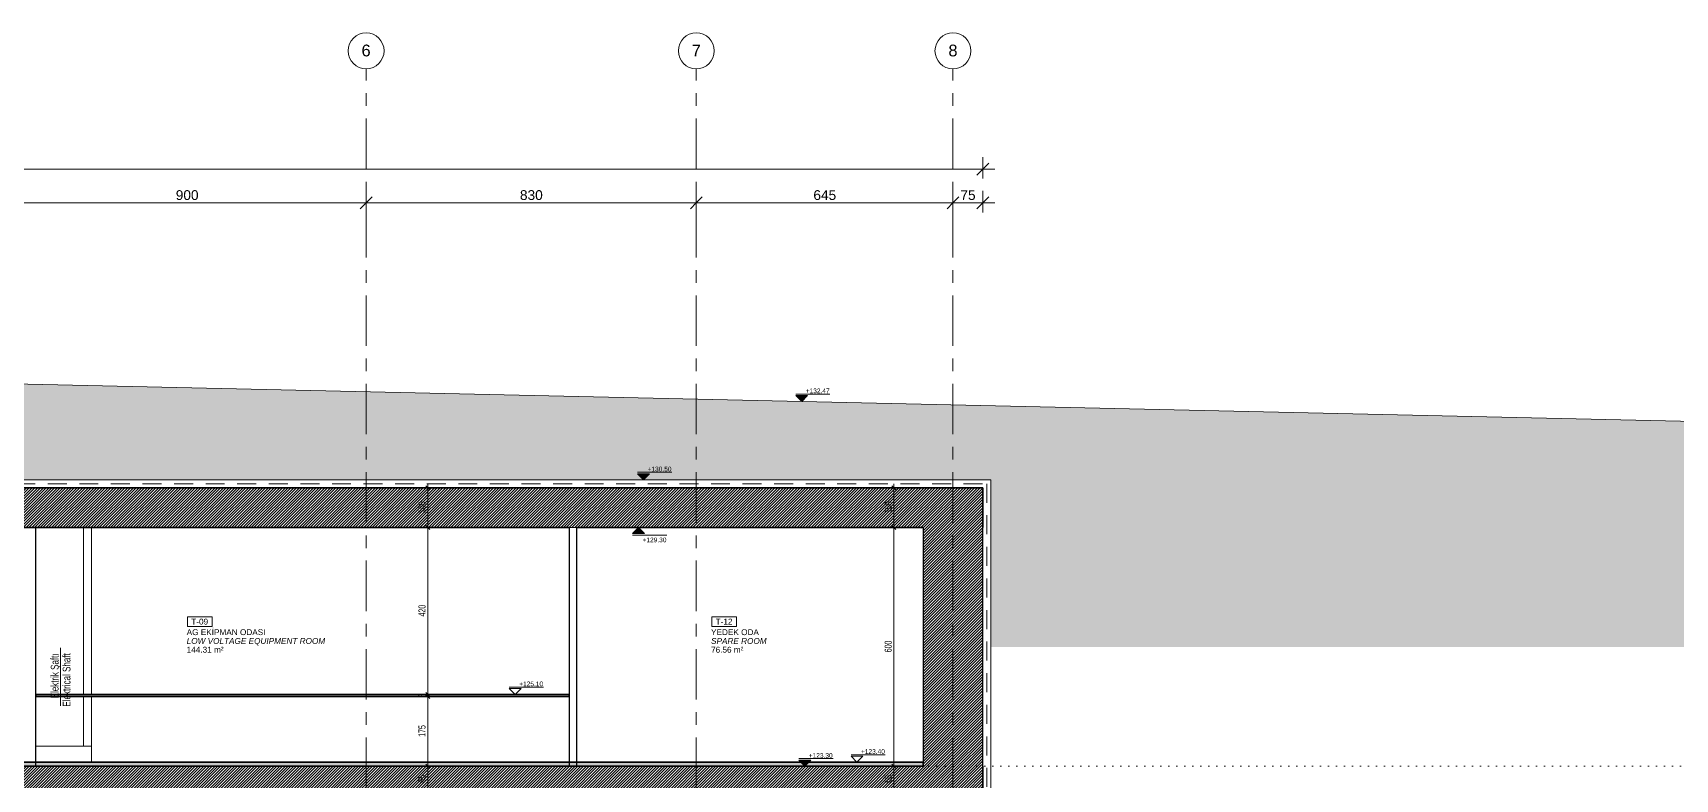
# Model space of a CAD drawing. Header units: centimetres. Extents: x -15511 to 6948, y 9649 to 14173.
# Drawn here: x -3049 to 1078, y 12298 to 14173 of the extents above; entities that cross this region are included whole.
import ezdxf

# ---------------------------------------------------------------- set-up
doc = ezdxf.new("R2010")
doc.units = ezdxf.units.CM
doc.header["$LTSCALE"] = 200
for name, pattern in [('Dot 1mm', [0.1, 0, -0.1]), ('Grid Line 1_4_', [1.11125, 0.635, -0.15875, 0.15875, -0.15875]), ('Overhead', [0.396875, 0.238125, -0.15875])]:
    doc.linetypes.add(name, pattern=pattern)
for name, color, linetype, lineweight in [('A-ANNO-DIMS', 211, 'Continuous', 9), ('A-ANNO-DIMS-100', 211, 'Continuous', 9), ('A-ANNO-NOTE', 131, 'Continuous', 9), ('A-AREA-IDEN', 2, 'Continuous', 9), ('A-DETL', 90, 'Continuous', 9), ('A-DETL-GENF', 92, 'Continuous', 9), ('A-DETL-THIN', 151, 'Continuous', 9), ('A-FLOR', 192, 'Continuous', 9), ('A-FLOR-LEVL', 51, 'Continuous', 9), ('A-FLOR-OVHD', 1, 'Overhead', 9), ('A-FLOR-PATT', 8, 'Continuous', 35), ('A-WALL', 113, 'Continuous', 9), ('A-WALL-PATT', 111, 'Continuous', 25), ('G-ANNO-DIMS', 111, 'Continuous', 9), ('S-GRID', 1, 'Continuous', 9), ('S-GRID-IDEN', 1, 'Continuous', 9)]:
    doc.layers.add(name, color=color, linetype=linetype, lineweight=lineweight)
doc.styles.add('Arial_1', font='arial.ttf', dxfattribs={"height": 29.505988})
doc.styles.add('Arial_2', font='arial.ttf', dxfattribs={"height": 14.752994})
doc.styles.add('Arial_3', font='arial.ttf', dxfattribs={"height": 24.588323})
doc.styles.add('Arial_4', font='arial.ttf', dxfattribs={"height": 11.802395})
doc.styles.add('Arial_I', font='ariali.ttf', dxfattribs={"height": 14.752994})
doc.styles.add('Swis721 LtCn BT', font='swisscl.ttf', dxfattribs={"width": 0.8, "height": 17.639445})
doc.styles.add('Swis721 LtCn BT_1', font='swisscl.ttf', dxfattribs={"height": 19.599384})
doc.styles.add('Swis721 LtCn BT_I', font='swisscli.ttf', dxfattribs={"height": 19.599384})
doc.dimstyles.new('IUAS_DIMENSION_AXIS', dxfattribs={"dimscale": 30.48, "dimtxt": 25, "dimasz": 0.984252, "dimexe": 0.984252, "dimexo": 0.0625, "dimgap": 0, "dimtad": 1, "dimdec": 0, "dimzin": 0, "dimdsep": 46, "dimtxsty": 'Arial_3', "dimblk1": 'OBLIQUE', "dimblk2": 'OBLIQUE', "dimsah": 1, "dimcen": 0.09, "dimdle": 0.984252, "dimazin": 0, "dimtfac": 1, "dimtdec": 4, "dimtix": 1, "dimtmove": 0, "dimatfit": 3, "dimfxl": 0.787402, "dimfxlon": 1, "dimtvp": 1, "dimtolj": 1, "dimtzin": 0, "dimarcsym": 2})
doc.dimstyles.new('IUAS_DIMENSION_INSIDE_100', dxfattribs={"dimscale": 30.48, "dimtxt": 18, "dimasz": 0.328084, "dimexe": 0.328084, "dimexo": 0.0625, "dimgap": 0, "dimtad": 1, "dimdec": 0, "dimdsep": 46, "dimtxsty": 'Swis721 LtCn BT', "dimblk1": 'OBLIQUE', "dimblk2": 'OBLIQUE', "dimsah": 1, "dimcen": 0.09, "dimdle": 0.328084, "dimazin": 0, "dimtfac": 1, "dimtdec": 4, "dimtix": 1, "dimtmove": 0, "dimatfit": 3, "dimfxl": 0.656168, "dimfxlon": 1, "dimtvp": 1, "dimtolj": 1, "dimtzin": 0, "dimarcsym": 2})
pattern_1 = [(45, (-4285.505, 12015), (-3.535534, 3.535534), [])]

# ---------------------------------------------------------------- blocks, each defined once
blk = doc.blocks.new('Grid - IUAS_A_GRID_HEAD_4_5MM-1313285-A')
at = {"layer": 'S-GRID-IDEN'}
blk.add_circle((-11012, 9694.6), 45.2, dxfattribs=at)
blk = doc.blocks.new('IUAS_A_ROOM_100S - No_İsmi_Alan-1315501-A')
at = {"layer": 'A-AREA-IDEN'}
for p, q in [((-5449.6, 12705.4), (-5449.6, 12681)), ((-5449.6, 12705.4), (-5387.6, 12705.4)), ((-5449.6, 12681), (-5387.6, 12681)), ((-5387.6, 12705.4), (-5387.6, 12681))]:
    blk.add_line(p, q, dxfattribs=at)
blk = doc.blocks.new('DIMBLOCK6-A')
at = {"layer": 'A-ANNO-DIMS-100', "transparency": 16777216}
for p, q in [((-3112, 13745.9), (-3127, 13730.9)), ((-3112, 13769.9), (-3112, 13715.9)), ((-3112, 13745.9), (-3112, 13769.9)), ((-3112, 13745.9), (-3097, 13760.9)), ((-3112, 13745.9), (-2212, 13745.9)), ((-2212, 13745.9), (-2227, 13730.9)), ((-2212, 13769.9), (-2212, 13715.9)), ((-2212, 13745.9), (-2212, 13769.9)), ((-2212, 13745.9), (-2197, 13760.9))]:
    blk.add_line(p, q, dxfattribs=at)
at = {"layer": 'A-ANNO-DIMS-100', "color": 0, "transparency": 16777216, "insert": (-2690.3, 13777.8), "char_height": 24.59, "width": 67.846, "attachment_point": 1, "line_spacing_factor": 0.938532, "style": 'Arial_3'}
blk.add_mtext('900', dxfattribs=at)
blk = doc.blocks.new('_Oblique')
at = {"color": 0, "linetype": 'ByBlock', "lineweight": -2}
blk.add_line((-0.5, -0.5), (0.5, 0.5), dxfattribs=at)
blk = doc.blocks.new('DIMBLOCK7-A')
at = {"layer": 'A-ANNO-DIMS-100', "transparency": 16777216}
for p, q in [((-2212, 13745.9), (-2227, 13730.9)), ((-2212, 13769.9), (-2212, 13715.9)), ((-2212, 13745.9), (-2212, 13769.9)), ((-2212, 13745.9), (-2197, 13760.9)), ((-2212, 13745.9), (-1382, 13745.9)), ((-1382, 13745.9), (-1397, 13730.9)), ((-1382, 13769.9), (-1382, 13715.9)), ((-1382, 13745.9), (-1382, 13769.9)), ((-1382, 13745.9), (-1367, 13760.9))]:
    blk.add_line(p, q, dxfattribs=at)
at = {"layer": 'A-ANNO-DIMS-100', "color": 0, "transparency": 16777216, "insert": (-1825.3, 13777.8), "char_height": 24.59, "width": 67.846, "attachment_point": 1, "line_spacing_factor": 0.938532, "style": 'Arial_3'}
blk.add_mtext('830', dxfattribs=at)
blk = doc.blocks.new('DIMBLOCK8-A')
at = {"layer": 'A-ANNO-DIMS-100', "transparency": 16777216}
for p, q in [((-1382, 13745.9), (-1397, 13730.9)), ((-1382, 13769.9), (-1382, 13715.9)), ((-1382, 13745.9), (-1382, 13769.9)), ((-1382, 13745.9), (-1367, 13760.9)), ((-1382, 13745.9), (-737, 13745.9)), ((-737, 13745.9), (-752, 13730.9)), ((-737, 13769.9), (-737, 13715.9)), ((-737, 13745.9), (-737, 13769.9)), ((-737, 13745.9), (-722, 13760.9))]:
    blk.add_line(p, q, dxfattribs=at)
at = {"layer": 'A-ANNO-DIMS-100', "color": 0, "transparency": 16777216, "insert": (-1087.8, 13777.8), "char_height": 24.59, "width": 67.846, "attachment_point": 1, "line_spacing_factor": 0.938532, "style": 'Arial_3'}
blk.add_mtext('645', dxfattribs=at)
blk = doc.blocks.new('DIMBLOCK9-A')
at = {"layer": 'A-ANNO-DIMS-100', "transparency": 16777216}
for p, q in [((-737, 13745.9), (-752, 13730.9)), ((-737, 13769.9), (-737, 13715.9)), ((-737, 13745.9), (-737, 13769.9)), ((-737, 13745.9), (-722, 13760.9)), ((-737, 13745.9), (-632, 13745.9)), ((-662, 13745.9), (-677, 13730.9)), ((-662, 13721.9), (-662, 13775.9)), ((-662, 13745.9), (-647, 13760.9)), ((-662, 13745.9), (-662, 13721.9))]:
    blk.add_line(p, q, dxfattribs=at)
at = {"layer": 'A-ANNO-DIMS-100', "color": 0, "transparency": 16777216, "insert": (-718.3, 13777.8), "char_height": 24.59, "width": 45.231, "attachment_point": 1, "line_spacing_factor": 0.938532, "style": 'Arial_3'}
blk.add_mtext('75', dxfattribs=at)
blk = doc.blocks.new('DIMBLOCK10-A')
at = {"layer": 'A-ANNO-DIMS-100', "transparency": 16777216}
for p, q in [((-6842, 13830.9), (-632, 13830.9)), ((-6812, 13830.9), (-6827, 13815.9)), ((-6812, 13806.9), (-6812, 13860.9)), ((-6812, 13830.9), (-6797, 13845.9)), ((-6812, 13830.9), (-6812, 13806.9)), ((-662, 13830.9), (-677, 13815.9)), ((-662, 13806.9), (-662, 13860.9)), ((-662, 13830.9), (-647, 13845.9)), ((-662, 13830.9), (-662, 13806.9))]:
    blk.add_line(p, q, dxfattribs=at)
at = {"layer": 'A-ANNO-DIMS-100', "color": 0, "transparency": 16777216, "insert": (-3774.7, 13862.8), "char_height": 24.59, "width": 90.462, "attachment_point": 1, "line_spacing_factor": 0.938532, "style": 'Arial_3'}
blk.add_mtext('6150', dxfattribs=at)
blk = doc.blocks.new('Spot Elevations - IUAS_A_SECTION_FLOOR_CONCRETE-1317280-A')
at = {"layer": 'G-ANNO-DIMS'}
blk.add_hatch(color=256, dxfattribs=at).paths.add_polyline_path([(-6011.9, 11645), (-6026.9, 11630), (-6041.9, 11645)], flags=0)
for p, q in [((-6041.9, 11649), (-5955.8, 11649)), ((-6041.9, 11645), (-6011.9, 11645)), ((-6026.9, 11630), (-6041.9, 11645)), ((-6011.9, 11645), (-6041.9, 11645)), ((-6041.9, 11645), (-6026.9, 11630)), ((-6011.9, 11645), (-6026.9, 11630)), ((-6026.9, 11630), (-6011.9, 11645))]:
    blk.add_line(p, q, dxfattribs=at)
blk = doc.blocks.new('DIMBLOCK50-A')
at = {"layer": 'A-ANNO-DIMS-100', "transparency": 16777216}
for p, q in [((-2036.9, 13030), (-2066.9, 13030)), ((-2056.9, 13030), (-2061.9, 13035)), ((-2056.9, 13040), (-2056.9, 12930)), ((-2056.9, 13030), (-2051.9, 13025)), ((-2056.9, 13030), (-2036.9, 13030)), ((-2036.9, 12930), (-2066.9, 12930)), ((-2056.9, 12930), (-2061.9, 12935)), ((-2056.9, 12930), (-2051.9, 12925)), ((-2056.9, 12930), (-2036.9, 12930))]:
    blk.add_line(p, q, dxfattribs=at)
at = {"layer": 'A-ANNO-DIMS-100', "color": 0, "transparency": 16777216, "insert": (-2080.3, 12966.3), "char_height": 17.64, "width": 32.914, "attachment_point": 1, "rotation": 90, "line_spacing_factor": 0.971848, "style": 'Swis721 LtCn BT'}
blk.add_mtext('100', dxfattribs=at)
blk = doc.blocks.new('DIMBLOCK51-A')
at = {"layer": 'A-ANNO-DIMS-100', "transparency": 16777216}
for p, q in [((-2036.9, 12930), (-2066.9, 12930)), ((-2056.9, 12930), (-2061.9, 12935)), ((-2056.9, 12930), (-2056.9, 12510)), ((-2056.9, 12930), (-2051.9, 12925)), ((-2056.9, 12930), (-2036.9, 12930)), ((-2036.9, 12510), (-2066.9, 12510)), ((-2056.9, 12510), (-2061.9, 12515)), ((-2056.9, 12510), (-2051.9, 12505)), ((-2056.9, 12510), (-2036.9, 12510))]:
    blk.add_line(p, q, dxfattribs=at)
at = {"layer": 'A-ANNO-DIMS-100', "color": 0, "transparency": 16777216, "insert": (-2080.3, 12706.3), "char_height": 17.64, "width": 32.914, "attachment_point": 1, "rotation": 90, "line_spacing_factor": 0.971848, "style": 'Swis721 LtCn BT'}
blk.add_mtext('420', dxfattribs=at)
blk = doc.blocks.new('DIMBLOCK52-A')
at = {"layer": 'A-ANNO-DIMS-100', "transparency": 16777216}
for p, q in [((-2036.9, 12510), (-2066.9, 12510)), ((-2056.9, 12510), (-2061.9, 12515)), ((-2056.9, 12505), (-2061.9, 12510)), ((-2056.9, 12510), (-2056.9, 12505)), ((-2056.9, 12510), (-2051.9, 12505)), ((-2056.9, 12510), (-2036.9, 12510)), ((-2036.9, 12505), (-2066.9, 12505)), ((-2056.9, 12505), (-2051.9, 12500)), ((-2056.9, 12505), (-2036.9, 12505))]:
    blk.add_line(p, q, dxfattribs=at)
at = {"layer": 'A-ANNO-DIMS-100', "color": 0, "transparency": 16777216, "insert": (-2080.3, 12502.9), "char_height": 17.639, "width": 10.971, "attachment_point": 1, "rotation": 90, "line_spacing_factor": 0.971848, "style": 'Swis721 LtCn BT'}
blk.add_mtext('\\fSwis721 LtCn BT|b0|i0|c162|p34|;\\W.8;5', dxfattribs=at)
blk = doc.blocks.new('DIMBLOCK53-A')
at = {"layer": 'A-ANNO-DIMS-100', "transparency": 16777216}
for p, q in [((-2056.9, 12505), (-2061.9, 12510)), ((-2036.9, 12505), (-2066.9, 12505)), ((-2056.9, 12505), (-2056.9, 12330)), ((-2056.9, 12505), (-2051.9, 12500)), ((-2056.9, 12505), (-2036.9, 12505)), ((-2036.9, 12330), (-2066.9, 12330)), ((-2056.9, 12330), (-2061.9, 12335)), ((-2056.9, 12330), (-2051.9, 12325)), ((-2056.9, 12330), (-2036.9, 12330))]:
    blk.add_line(p, q, dxfattribs=at)
at = {"layer": 'A-ANNO-DIMS-100', "color": 0, "transparency": 16777216, "insert": (-2080.3, 12403.8), "char_height": 17.64, "width": 32.914, "attachment_point": 1, "rotation": 90, "line_spacing_factor": 0.971848, "style": 'Swis721 LtCn BT'}
blk.add_mtext('175', dxfattribs=at)
blk = doc.blocks.new('DIMBLOCK54-A')
at = {"layer": 'A-ANNO-DIMS-100', "transparency": 16777216}
for p, q in [((-2036.9, 12330), (-2066.9, 12330)), ((-2056.9, 12330), (-2061.9, 12335)), ((-2056.9, 12330), (-2056.9, 12265)), ((-2056.9, 12330), (-2051.9, 12325)), ((-2056.9, 12330), (-2036.9, 12330)), ((-2036.9, 12265), (-2066.9, 12265)), ((-2056.9, 12265), (-2061.9, 12270)), ((-2056.9, 12265), (-2051.9, 12260)), ((-2056.9, 12265), (-2036.9, 12265))]:
    blk.add_line(p, q, dxfattribs=at)
at = {"layer": 'A-ANNO-DIMS-100', "color": 0, "transparency": 16777216, "insert": (-2080.3, 12288.4), "char_height": 17.64, "width": 21.943, "attachment_point": 1, "rotation": 90, "line_spacing_factor": 0.971848, "style": 'Swis721 LtCn BT'}
blk.add_mtext('65', dxfattribs=at)
blk = doc.blocks.new('DIMBLOCK61-A')
at = {"layer": 'A-ANNO-DIMS-100', "transparency": 16777216}
for p, q in [((-865.3, 13030), (-895.3, 13030)), ((-885.3, 13030), (-890.3, 13035)), ((-885.3, 13040), (-885.3, 12930)), ((-885.3, 13030), (-880.3, 13025)), ((-885.3, 13030), (-865.3, 13030)), ((-865.3, 12930), (-895.3, 12930)), ((-885.3, 12930), (-890.3, 12935)), ((-885.3, 12930), (-880.3, 12925)), ((-885.3, 12930), (-865.3, 12930))]:
    blk.add_line(p, q, dxfattribs=at)
at = {"layer": 'A-ANNO-DIMS-100', "color": 0, "transparency": 16777216, "insert": (-908.7, 12966.3), "char_height": 17.64, "width": 32.914, "attachment_point": 1, "rotation": 90, "line_spacing_factor": 0.971848, "style": 'Swis721 LtCn BT'}
blk.add_mtext('100', dxfattribs=at)
blk = doc.blocks.new('DIMBLOCK62-A')
at = {"layer": 'A-ANNO-DIMS-100', "transparency": 16777216}
for p, q in [((-865.3, 12930), (-895.3, 12930)), ((-885.3, 12930), (-890.3, 12935)), ((-885.3, 12930), (-885.3, 12330)), ((-885.3, 12930), (-880.3, 12925)), ((-885.3, 12930), (-865.3, 12930)), ((-865.3, 12330), (-895.3, 12330)), ((-885.3, 12330), (-890.3, 12335)), ((-885.3, 12330), (-880.3, 12325)), ((-885.3, 12330), (-865.3, 12330))]:
    blk.add_line(p, q, dxfattribs=at)
at = {"layer": 'A-ANNO-DIMS-100', "color": 0, "transparency": 16777216, "insert": (-908.7, 12616.3), "char_height": 17.64, "width": 32.914, "attachment_point": 1, "rotation": 90, "line_spacing_factor": 0.971848, "style": 'Swis721 LtCn BT'}
blk.add_mtext('600', dxfattribs=at)
blk = doc.blocks.new('DIMBLOCK63-A')
at = {"layer": 'A-ANNO-DIMS-100', "transparency": 16777216}
for p, q in [((-865.3, 12330), (-895.3, 12330)), ((-885.3, 12330), (-890.3, 12335)), ((-885.3, 12330), (-885.3, 12265)), ((-885.3, 12330), (-880.3, 12325)), ((-885.3, 12330), (-865.3, 12330)), ((-865.3, 12265), (-895.3, 12265)), ((-885.3, 12265), (-890.3, 12270)), ((-885.3, 12265), (-880.3, 12260)), ((-885.3, 12265), (-865.3, 12265))]:
    blk.add_line(p, q, dxfattribs=at)
at = {"layer": 'A-ANNO-DIMS-100', "color": 0, "transparency": 16777216, "insert": (-908.7, 12288.4), "char_height": 17.64, "width": 21.943, "attachment_point": 1, "rotation": 90, "line_spacing_factor": 0.971848, "style": 'Swis721 LtCn BT'}
blk.add_mtext('65', dxfattribs=at)
blk = doc.blocks.new('TURENG_YAZI3 - TURENG_YAZI 2-1696522-A')
at = {"layer": 'A-ANNO-NOTE'}
blk.add_line((-12068.5, 13625.8), (-12214, 13625.8), dxfattribs=at)
blk = doc.blocks.new('Spot Elevations - IUAS_A_SECTION_FLOOR_FINISH-1317019-A')
at = {"layer": 'G-ANNO-DIMS'}
for p, q in [((-1852.3, 12529), (-1766.3, 12529)), ((-1852.3, 12525), (-1822.3, 12525)), ((-1837.3, 12510), (-1852.3, 12525)), ((-1822.3, 12525), (-1837.3, 12510))]:
    blk.add_line(p, q, dxfattribs=at)

msp = doc.modelspace()

# ---------------------------------------------------------------- hatches: boundary and pattern name
at = {"layer": 'A-DETL-GENF'}
h = msp.add_hatch(dxfattribs=at)
h.set_pattern_fill('FP_3', style=0, pattern_type=2)
h.set_pattern_definition([(0, (-4285.505, 12015), (63.5, 63.5), [63.5, -63.5]), (0, (-4285.505, 12038.81), (63.5, 63.5), [63.5, -63.5]), (0, (-4285.505, 12062.625), (63.5, 63.5), [63.5, -63.5]), (90, (-4277.57, 12070.56), (-63.5, 63.5), [63.5, -63.5]), (90, (-4253.755, 12070.56), (-63.5, 63.5), [63.5, -63.5]), (90, (-4229.94, 12070.56), (-63.5, 63.5), [63.5, -63.5])])
h.paths.add_polyline_path([(-509.4, 12630), (2975.3, 12630), (2975.3, 13155), (-11899.3, 13487.6), (-11899.3, 12870), (-6832, 12870), (-6832, 13050), (-642, 13050), (-642, 12630)], flags=0)
h.paths.add_polyline_path([(3948.6, 12630), (6692, 12630), (6692, 13071.9), (3460.9, 13144.2), (3460.9, 12630)], flags=0)
h.paths.add_polyline_path([(-12384.8, 12870), (-12384.8, 13498.5), (-15255.2, 13562.7), (-15255.2, 12870), (-12511.8, 12870)], flags=0)
at = {"layer": 'A-FLOR-PATT', "lineweight": 9}
h = msp.add_hatch(dxfattribs=at)
h.set_pattern_fill('FP_1', color=256, style=0, pattern_type=2)
h.set_pattern_definition(pattern_1)
h.paths.add_polyline_path([(-662, 12930), (-662, 13030), (-6812, 13030), (-6812, 12930), (-812, 12930)], flags=0)
h = msp.add_hatch(dxfattribs=at)
h.set_pattern_fill('FP_1', color=256, style=0, pattern_type=2)
h.set_pattern_definition(pattern_1)
h.paths.add_polyline_path([(-6812, 12265), (-662, 12265), (-662, 12330), (-6812, 12330), (-6812, 12326.9)], flags=0)
h = msp.add_hatch(dxfattribs=at)
h.set_pattern_fill('FP_2', color=256, style=0, pattern_type=2)
h.set_pattern_definition([(50, (-4285.505, 12015), (72.8738, -6.3761), [7.62, -83.82]), (355, (-4285.505, 12015), (-14.097, 76.4224), [6.096, -67.056]), (100.451, (-4279.43, 12014.47), (58.777, 70.0469), [6.476, -71.236]), (46.184, (-4285.505, 12035.32), (108.4314, -16.8175), [11.43, -125.73]), (96.636, (-4276.47, 12033.92), (94.961, 98.971), [9.714, -106.854]), (351.184, (-4285.5, 12035.32), (94.9623, 98.9702), [9.144, -100.584]), (21, (-4275.345, 12030.24), (60.6457, -40.9065), [7.62, -83.82]), (326, (-4275.345, 12030.24), (24.7208, 73.675), [6.096, -67.056]), (71.451, (-4270.29, 12026.83), (85.3669, 32.7687), [6.476, -71.236]), (37.5, (-4285.505, 12015), (1.23552, 33.82243), [3.353, -62.89, 3.353, -64.719, -67.31]), (37.5, (-4285.505, 12015), (1.23552, 33.82243), [-134.315, 3.353, -63.957]), (7.5, (-4285.505, 12015), (26.72815, 40.07255), [3.353, -35.458, 3.353, -61.366, -25.654]), (7.5, (-4285.505, 12015), (26.72815, 40.07255), [-103.53, 3.353, -22.301]), (327.5, (-4308.16, 12015), (54.23632, -2.29212), [3.353, -22.047, 3.353, -75.895, -105.156]), (327.5, (-4308.16, 12015), (54.23632, -2.29212), [-104.648, 3.353, -101.803]), (317.5, (-4318.32, 12015), (59.2516, 10.17014), [3.353, -29.667, 3.353, -49.276, -74.676]), (317.5, (-4318.32, 12015), (59.2516, 10.17014), [-85.649, 3.353, -71.323])])
h.paths.add_polyline_path([(-3767.2, 12330), (-812, 12330), (-812, 12340), (-6662, 12340), (-6662, 12330), (-3938.7, 12330)], flags=0)
at = {"layer": 'A-WALL-PATT', "lineweight": 9}
h = msp.add_hatch(dxfattribs=at)
h.set_pattern_fill('FP_1', color=256, style=0, pattern_type=2)
h.set_pattern_definition(pattern_1)
h.paths.add_polyline_path([(-809.5, 10750), (-662, 10750), (-662, 10915), (-812, 10915), (-812, 10750)], flags=0)
h.paths.add_polyline_path([(-680.9, 10935), (-662, 10935), (-662, 11565), (-812, 11565), (-812, 10935), (-766.6, 10935)], flags=0)
h.paths.add_polyline_path([(-812, 12072.7), (-662, 12072.7), (-662, 12265), (-812, 12265)], flags=0)
h.paths.add_polyline_path([(-662, 12330), (-662, 12930), (-812, 12930), (-812, 12330)], flags=0)

# ---------------------------------------------------------------- linework, layer by layer
at = {"layer": 'A-DETL'}
for p, q in [((-6832, 13050), (-642, 13050)), ((-642, 13050), (-642, 12132))]:
    msp.add_line(p, q, dxfattribs=at)
at = {"layer": 'A-DETL-THIN'}
for p, q in [((2975.3, 13155), (-11899.3, 13487.6)), ((-6832, 13050), (-642, 13050)), ((-642, 13050), (-642, 12630))]:
    msp.add_line(p, q, dxfattribs=at)
at = {"layer": 'A-FLOR', "lineweight": 35}
for p, q in [((-662, 13030), (-6812, 13030)), ((-662, 12930), (-662, 13030)), ((-6662, 12930), (-1702, 12930)), ((-1682, 12930), (-812, 12930)), ((-1702, 12510), (-3042, 12510)), ((-3042, 12510), (-3042, 12505)), ((-1702, 12505), (-1702, 12510)), ((-3042, 12505), (-1702, 12505)), ((-812, 12340), (-6662, 12340)), ((-812, 12330), (-6662, 12330)), ((-812, 12330), (-812, 12340)), ((-662, 12265), (-662, 12330))]:
    msp.add_line(p, q, dxfattribs=at)
at = {"layer": 'A-FLOR-LEVL', "linetype": 'Dot 1mm'}
msp.add_line((-15511, 12330), (6947.9, 12330), dxfattribs=at)
at = {"layer": 'A-FLOR-OVHD'}
for p, q in [((-6822, 13040), (-652, 13040)), ((-652, 13040), (-652, 12122))]:
    msp.add_line(p, q, dxfattribs=at)
at = {"layer": 'A-WALL', "lineweight": 25}
for p, q in [((-3042, 12330), (-3042, 12930)), ((-1702, 12930), (-1702, 12330)), ((-1682, 12330), (-1682, 12930)), ((-812, 12930), (-812, 12340)), ((-662, 12330), (-662, 12930))]:
    msp.add_line(p, q, dxfattribs=at)
at = {"layer": 'A-WALL'}
for p, q in [((-2922, 12510), (-2922, 12930)), ((-2902, 12930), (-2902, 12510)), ((-1682, 12930), (-1702, 12930)), ((-2922, 12380), (-2922, 12505)), ((-2902, 12505), (-2902, 12340)), ((-2902, 12380), (-3042, 12380))]:
    msp.add_line(p, q, dxfattribs=at)
at = {"layer": 'S-GRID', "linetype": 'Grid Line 1_4_'}
for p, q in [((-2212, 10497.2), (-2212, 14082.8)), ((-1382, 10497.2), (-1382, 14082.8)), ((-737, 10497.2), (-737, 14082.8))]:
    msp.add_line(p, q, dxfattribs=at)

# ---------------------------------------------------------------- block references
at = {"layer": 'A-ANNO-NOTE', "rotation": 89.99999999999955}
msp.add_blockref('TURENG_YAZI3 - TURENG_YAZI 2-1696522-A', (10645.6, 24696.2), dxfattribs=at)
at = {"layer": 'A-AREA-IDEN'}
for p in [(2788.4, 0), (4106.3, 0)]:
    msp.add_blockref('IUAS_A_ROOM_100S - No_İsmi_Alan-1315501-A', p, dxfattribs=at)
at = {"layer": 'G-ANNO-DIMS'}
for name, p in [('Spot Elevations - IUAS_A_SECTION_FLOOR_CONCRETE-1317280-A', (4909.7, 1616.5)), ('Spot Elevations - IUAS_A_SECTION_FLOOR_CONCRETE-1317280-A', (4512.2, 1420)), ('Spot Elevations - IUAS_A_SECTION_FLOOR_FINISH-1317019-A', (0, 0)), ('Spot Elevations - IUAS_A_SECTION_FLOOR_CONCRETE-1317280-A', (4917.3, 700)), ('Spot Elevations - IUAS_A_SECTION_FLOOR_FINISH-1317019-A', (859.1, -170))]:
    msp.add_blockref(name, p, dxfattribs=at)
at = {"layer": 'G-ANNO-DIMS', "extrusion": (0, 0, -1), "rotation": 180}
msp.add_blockref('Spot Elevations - IUAS_A_SECTION_FLOOR_CONCRETE-1317280-A', (-4499.4, 24560), dxfattribs=at)
at = {"layer": 'S-GRID-IDEN'}
for p in [(8800, 4433.4), (9630, 4433.4), (10275, 4433.4)]:
    msp.add_blockref('Grid - IUAS_A_GRID_HEAD_4_5MM-1313285-A', p, dxfattribs=at)

# ---------------------------------------------------------------- texts
at = {"layer": 'A-ANNO-NOTE', "char_height": 19.599, "attachment_point": 1, "rotation": 90, "line_spacing_factor": 0.971848}
for s, insert, width, style in [('Elektrik Şaftı', (-3004.4, 12500.7), 138.72, 'Swis721 LtCn BT_1'), ('Elektrical Shaft', (-2974.6, 12479.9), 163.68, 'Swis721 LtCn BT_I')]:
    msp.add_mtext(s, dxfattribs=dict(at, insert=insert, width=width, style=style))
at = {"layer": 'A-AREA-IDEN', "line_spacing_factor": 0.938532}
for s, insert, char_height, width, attachment_point, style in [('AG EKİPMAN ODASI', (-2662.9, 12674.3), 14.753, 235.8, 1, 'Arial_2'), ('T-09', (-2630.1, 12700.9), 14.75, 50.4, 2, 'Arial_2'), ('YEDEK ODA', (-1345, 12674.3), 14.75, 142.74, 1, 'Arial_2'), ('T-12', (-1312.2, 12700.9), 14.75, 50.4, 2, 'Arial_2'), ('LOW VOLTAGE EQUIPMENT ROOM', (-2662.9, 12652.2), 14.753, 416.34, 1, 'Arial_I'), ('144.31 m²', (-2662.9, 12630.2), 14.75, 110.52, 1, 'Arial_2'), ('SPARE ROOM', (-1345, 12652.2), 14.75, 166.86, 1, 'Arial_I'), ('76.56 m²', (-1345, 12630.2), 14.75, 96.84, 1, 'Arial_2')]:
    msp.add_mtext(s, dxfattribs=dict(at, insert=insert, char_height=char_height, width=width, attachment_point=attachment_point, style=style))
at = {"layer": 'G-ANNO-DIMS', "char_height": 11.8, "width": 71.568, "attachment_point": 1, "line_spacing_factor": 0.938532, "style": 'Arial_4'}
for s, insert in [('+132.47', (-1107, 13279.4)), ('+130.50', (-1504.5, 13082.9)), ('+129.30', (-1517.1, 12904.7)), ('+125.10', (-1827.1, 12542.9)), ('+123.30', (-1099.4, 12362.9)), ('+123.40', (-968.1, 12372.9))]:
    msp.add_mtext(s, dxfattribs=dict(at, insert=insert))

# ---------------------------------------------------------------- dimensions: what is measured, and where the dimension line sits
at = {"layer": 'A-ANNO-DIMS'}
for base, p1, p2, override, picture, middle in [((-662, 13830.9), (-6812, 13806.9), (-662, 13806.9), {"dimpost": '<>', "dimfxl": 6150}, 'DIMBLOCK10-A', (-3737, 13843.4)), ((-2212, 13745.9), (-3112, 13769.9), (-2212, 13769.9), {"dimpost": '<>', "dimfxl": 900}, 'DIMBLOCK6-A', (-2662, 13758.4)), ((-1382, 13745.9), (-2212, 13769.9), (-1382, 13769.9), {"dimpost": '<>', "dimfxl": 830}, 'DIMBLOCK7-A', (-1797, 13758.5)), ((-737, 13745.9), (-1382, 13769.9), (-737, 13769.9), {"dimpost": '<>', "dimfxl": 645}, 'DIMBLOCK8-A', (-1059.5, 13758.4)), ((-662, 13745.9), (-737, 13769.9), (-662, 13721.9), {"dimpost": '<>', "dimfxl": 89.044932}, 'DIMBLOCK9-A', (-699.5, 13758.4))]:
    dim = msp.add_linear_dim(base=base, p1=p1, p2=p2, dimstyle='IUAS_DIMENSION_AXIS', override=override, dxfattribs=at)
    dim.commit()
    dim.dimension.update_dxf_attribs({"geometry": picture, "text_midpoint": middle})
for base, p1, p2, override, picture, middle in [((-2056.9, 12930), (-2036.9, 13030), (-2036.9, 12930), {"dimpost": '<>', "dimfxl": 100}, 'DIMBLOCK50-A', (-2065.9, 12980)), ((-885.3, 12930), (-865.3, 13030), (-865.3, 12930), {"dimpost": '<>', "dimfxl": 100}, 'DIMBLOCK61-A', (-894.4, 12980)), ((-2056.9, 12510), (-2036.9, 12930), (-2036.9, 12510), {"dimpost": '<>', "dimfxl": 420}, 'DIMBLOCK51-A', (-2065.9, 12720)), ((-885.3, 12330), (-865.3, 12930), (-865.3, 12330), {"dimpost": '<>', "dimfxl": 600}, 'DIMBLOCK62-A', (-894.4, 12630)), ((-2056.9, 12505), (-2036.9, 12510), (-2036.9, 12505), {"dimpost": '<>', "dimfxl": 5}, 'DIMBLOCK52-A', (-2065.9, 12507.5)), ((-2056.9, 12330), (-2036.9, 12505), (-2036.9, 12330), {"dimpost": '<>', "dimfxl": 175}, 'DIMBLOCK53-A', (-2065.9, 12417.5)), ((-2056.9, 12265), (-2036.9, 12330), (-2036.9, 12265), {"dimpost": '<>', "dimfxl": 65}, 'DIMBLOCK54-A', (-2065.9, 12297.5)), ((-885.3, 12265), (-865.3, 12330), (-865.3, 12265), {"dimpost": '<>', "dimfxl": 65}, 'DIMBLOCK63-A', (-894.4, 12297.5))]:
    dim = msp.add_linear_dim(base=base, p1=p1, p2=p2, angle=90, dimstyle='IUAS_DIMENSION_INSIDE_100', override=override, dxfattribs=at)
    dim.commit()
    dim.dimension.update_dxf_attribs({"geometry": picture, "text_midpoint": middle})

# ---------------------------------------------------------------- next in the draw order: texts
at = {"layer": 'S-GRID-IDEN', "char_height": 29.506, "width": 27.36, "attachment_point": 2, "line_spacing_factor": 0.938532, "style": 'Arial_1', "bg_fill": 3, "box_fill_scale": 1.25, "bg_fill_color": 0, "bg_fill_transparency": 0}
for s, insert in [('\\fArial|b0|i0|c162|p34|;6', (-2212, 14143.7)), ('\\fArial|b0|i0|c162|p34|;7', (-1382, 14143.7)), ('\\fArial|b0|i0|c162|p34|;8', (-737, 14143.7))]:
    msp.add_mtext(s, dxfattribs=dict(at, insert=insert))

doc.saveas('drawing.dxf')
